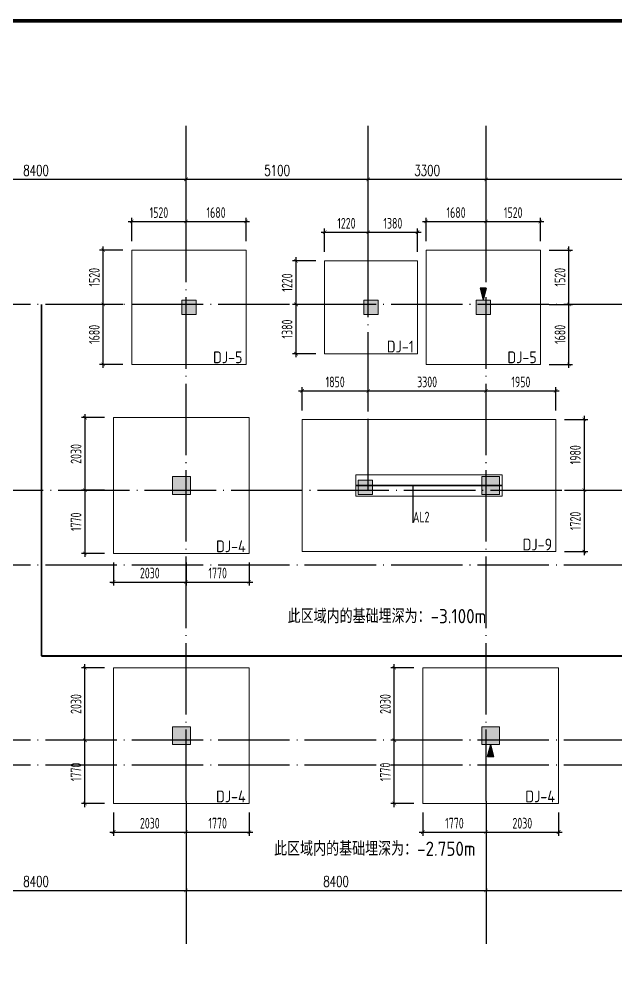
# Model space of a CAD drawing. Extents: x -638872 to -278819, y -139534 to 213996.
# Drawn here: x -599562 to -582850, y 75034 to 101702 of the extents above; entities that cross this region are included whole.
import ezdxf
from ezdxf.enums import TextEntityAlignment as Align

# ---------------------------------------------------------------- set-up
doc = ezdxf.new("R2010")
doc.units = 0
doc.header["$LTSCALE"] = 1000
doc.header["$MEASUREMENT"] = 0
for name, pattern in [('94', [0]), ('DASH', [0.35, 0.25, -0.1]), ('DOTE', [2.42, 2, -0.2, 0.02, -0.2])]:
    doc.linetypes.add(name, pattern=pattern)
doc.layers.get('0').update_dxf_attribs({"linetype": 'CONTINUOUS'})
doc.layers.get('Defpoints').update_dxf_attribs({"linetype": 'CONTINUOUS'})
for name, color, linetype in [('0 - 立面线', 7, 'CONTINUOUS'), ('1', 7, 'CONTINUOUS'), ('3', 3, 'CONTINUOUS'), ('AXIS', 171, 'CONTINUOUS'), ('DOTE', 14, 'DOTE'), ('S_WALL', 9, 'CONTINUOUS'), ('TK', 4, 'CONTINUOUS'), ('搅拌桩', 136, 'CONTINUOUS')]:
    doc.layers.add(name, color=color, linetype=linetype)
for name, color, linetype, lineweight in [('1530', 3, 'CONTINUOUS', 18), ('709', 254, 'CONTINUOUS', 18), ('COLU', 7, 'CONTINUOUS', 0), ('COLU_DIM', 3, 'CONTINUOUS', 0), ('COLU_HATCH', 251, 'CONTINUOUS', 0), ('DIM', 3, 'CONTINUOUS', 0), ('悬挑板', 7, 'CONTINUOUS', 18)]:
    doc.layers.add(name, color=color, linetype=linetype, lineweight=lineweight)
doc.styles.add('_TCH_DIM_T3', font='SIMPLEX', dxfattribs={"width": 0.705882, "bigfont": 'GBCBIG'})
doc.styles.add('PkpmHz', font='Pkpmeng', dxfattribs={"width": 0.7, "bigfont": 'hztxt'})
doc.styles.add('TSSD_Dimension', font='tssdeng.shx', dxfattribs={"width": 0.7, "bigfont": 'hztxt.shx'})
doc.dimstyles.new('_TCH_ARCH&&100', dxfattribs={"dimtxt": 297.5, "dimasz": 100, "dimexe": 250, "dimexo": 300, "dimgap": 100, "dimtad": 1, "dimdec": 0, "dimzin": 0, "dimdsep": 46, "dimtxsty": '_TCH_DIM_T3', "dimblk": 'ARCHTICK', "dimcen": 0.09, "dimclrt": 7, "dimazin": 2, "dimtfac": 1, "dimtdec": 0, "dimtix": 1, "dimtmove": 2, "dimatfit": 3, "dimfxl": 0, "dimtolj": 1, "dimtzin": 0, "dimarcsym": 0})
doc.dimstyles.new('TSSD_100_100', dxfattribs={"dimtxt": 300, "dimasz": 100, "dimexe": 100, "dimexo": 250, "dimgap": 100, "dimtad": 1, "dimdec": 0, "dimzin": 0, "dimdsep": 46, "dimtxsty": 'TSSD_Dimension', "dimblk": 'ARCHTICK', "dimblk1": 'ARCHTICK', "dimblk2": 'ARCHTICK', "dimcen": 0, "dimdle": 100, "dimclrt": 7, "dimadec": 0, "dimazin": 0, "dimtfac": 1, "dimtdec": 0, "dimtix": 1, "dimtmove": 2, "dimatfit": 3, "dimfxl": 0, "dimtolj": 1, "dimtzin": 0, "dimarcsym": 0})

# ---------------------------------------------------------------- blocks, each defined once
blk = doc.blocks.new('GeYuanFrame_57020136', base_point=(18.76, 4.34))
at = {"layer": 'TK'}
blk.add_line((43.76, 414.34), (751.76, 414.34), dxfattribs=at)
at = {"layer": 'TK', "const_width": 1}
blk.add_lwpolyline([(751.76, 414.34), (43.76, 414.34), (43.76, 14.34), (751.76, 14.34)], close=True, dxfattribs=at)
blk = doc.blocks.new('_ArchTick')
at = {"color": 0, "linetype": 'ByBlock', "const_width": 0.15}
blk.add_lwpolyline([(-0.5, -0.5), (0.5, 0.5)], dxfattribs=at)
blk = doc.blocks.new('*D625')
at = {"layer": 'AXIS', "color": 0, "lineweight": -2}
for p, q in [((-603286, 79517), (-603286, 77067)), ((-594886, 79517), (-594886, 77067)), ((-603286, 77317), (-594886, 77317))]:
    blk.add_line(p, q, dxfattribs=at)
at = {"layer": 'Defpoints', "color": 0}
for p in [(-603286, 79817), (-594886, 79817), (-594886, 77317)]:
    blk.add_point(p, dxfattribs=at)
at = {"layer": 'AXIS', "color": 0, "lineweight": -2, "xscale": 100, "yscale": 100, "zscale": 100, "rotation": 180}
blk.add_blockref('_ArchTick', (-603286, 77317), dxfattribs=at)
at = {"layer": 'AXIS', "color": 0, "lineweight": -2, "xscale": 100, "yscale": 100, "zscale": 100}
blk.add_blockref('_ArchTick', (-594886, 77317), dxfattribs=at)
at = {"layer": 'AXIS', "color": 7, "insert": (-599086, 77566), "char_height": 297.5, "attachment_point": 5, "style": '_TCH_DIM_T3'}
blk.add_mtext('\\A1;8400', dxfattribs=at)
blk = doc.blocks.new('*D626')
at = {"layer": 'AXIS', "color": 0, "lineweight": -2}
for p, q in [((-594886, 79517), (-594886, 77067)), ((-586486, 79517), (-586486, 77067)), ((-594886, 77317), (-586486, 77317))]:
    blk.add_line(p, q, dxfattribs=at)
at = {"layer": 'Defpoints', "color": 0}
for p in [(-594886, 79817), (-586486, 79817), (-586486, 77317)]:
    blk.add_point(p, dxfattribs=at)
at = {"layer": 'AXIS', "color": 0, "lineweight": -2, "xscale": 100, "yscale": 100, "zscale": 100, "rotation": 180}
blk.add_blockref('_ArchTick', (-594886, 77317), dxfattribs=at)
at = {"layer": 'AXIS', "color": 0, "lineweight": -2, "xscale": 100, "yscale": 100, "zscale": 100}
blk.add_blockref('_ArchTick', (-586486, 77317), dxfattribs=at)
at = {"layer": 'AXIS', "color": 7, "insert": (-590686, 77566), "char_height": 297.5, "attachment_point": 5, "style": '_TCH_DIM_T3'}
blk.add_mtext('\\A1;8400', dxfattribs=at)
blk = doc.blocks.new('*D627')
at = {"layer": 'AXIS', "color": 0, "lineweight": -2}
for p, q in [((-586486, 79517), (-586486, 77067)), ((-578086, 79517), (-578086, 77067)), ((-586486, 77317), (-578086, 77317))]:
    blk.add_line(p, q, dxfattribs=at)
at = {"layer": 'Defpoints', "color": 0}
for p in [(-586486, 79817), (-578086, 79817), (-578086, 77317)]:
    blk.add_point(p, dxfattribs=at)
at = {"layer": 'AXIS', "color": 0, "lineweight": -2, "xscale": 100, "yscale": 100, "zscale": 100, "rotation": 180}
blk.add_blockref('_ArchTick', (-586486, 77317), dxfattribs=at)
at = {"layer": 'AXIS', "color": 0, "lineweight": -2, "xscale": 100, "yscale": 100, "zscale": 100}
blk.add_blockref('_ArchTick', (-578086, 77317), dxfattribs=at)
at = {"layer": 'AXIS', "color": 7, "insert": (-582286, 77566), "char_height": 297.5, "attachment_point": 5, "style": '_TCH_DIM_T3'}
blk.add_mtext('\\A1;8400', dxfattribs=at)
blk = doc.blocks.new('*D633')
at = {"layer": 'AXIS', "color": 0, "lineweight": -2}
for p, q in [((-603286, 95017), (-603286, 97467)), ((-594886, 95017), (-594886, 97467)), ((-603286, 97217), (-594886, 97217))]:
    blk.add_line(p, q, dxfattribs=at)
at = {"layer": 'Defpoints', "color": 0}
for p in [(-594886, 97217), (-603286, 94717), (-594886, 94717)]:
    blk.add_point(p, dxfattribs=at)
at = {"layer": 'AXIS', "color": 0, "lineweight": -2, "xscale": 100, "yscale": 100, "zscale": 100, "rotation": 180}
blk.add_blockref('_ArchTick', (-603286, 97217), dxfattribs=at)
at = {"layer": 'AXIS', "color": 0, "lineweight": -2, "xscale": 100, "yscale": 100, "zscale": 100}
blk.add_blockref('_ArchTick', (-594886, 97217), dxfattribs=at)
at = {"layer": 'AXIS', "color": 7, "insert": (-599086, 97466), "char_height": 297.5, "attachment_point": 5, "style": '_TCH_DIM_T3'}
blk.add_mtext('\\A1;8400', dxfattribs=at)
blk = doc.blocks.new('*D634')
at = {"layer": 'AXIS', "color": 0, "lineweight": -2}
for p, q in [((-594886, 95017), (-594886, 97467)), ((-589786, 95017), (-589786, 97467)), ((-594886, 97217), (-589786, 97217))]:
    blk.add_line(p, q, dxfattribs=at)
at = {"layer": 'Defpoints', "color": 0}
for p in [(-589786, 97217), (-594886, 94717), (-589786, 94717)]:
    blk.add_point(p, dxfattribs=at)
at = {"layer": 'AXIS', "color": 0, "lineweight": -2, "xscale": 100, "yscale": 100, "zscale": 100, "rotation": 180}
blk.add_blockref('_ArchTick', (-594886, 97217), dxfattribs=at)
at = {"layer": 'AXIS', "color": 0, "lineweight": -2, "xscale": 100, "yscale": 100, "zscale": 100}
blk.add_blockref('_ArchTick', (-589786, 97217), dxfattribs=at)
at = {"layer": 'AXIS', "color": 7, "insert": (-592336, 97466), "char_height": 297.5, "attachment_point": 5, "style": '_TCH_DIM_T3'}
blk.add_mtext('\\A1;5100', dxfattribs=at)
blk = doc.blocks.new('*D635')
at = {"layer": 'AXIS', "color": 0, "lineweight": -2}
for p, q in [((-589786, 95017), (-589786, 97467)), ((-586486, 95017), (-586486, 97467)), ((-589786, 97217), (-586486, 97217))]:
    blk.add_line(p, q, dxfattribs=at)
at = {"layer": 'Defpoints', "color": 0}
for p in [(-586486, 97217), (-589786, 94717), (-586486, 94717)]:
    blk.add_point(p, dxfattribs=at)
at = {"layer": 'AXIS', "color": 0, "lineweight": -2, "xscale": 100, "yscale": 100, "zscale": 100, "rotation": 180}
blk.add_blockref('_ArchTick', (-589786, 97217), dxfattribs=at)
at = {"layer": 'AXIS', "color": 0, "lineweight": -2, "xscale": 100, "yscale": 100, "zscale": 100}
blk.add_blockref('_ArchTick', (-586486, 97217), dxfattribs=at)
at = {"layer": 'AXIS', "color": 7, "insert": (-588136, 97466), "char_height": 297.5, "attachment_point": 5, "style": '_TCH_DIM_T3'}
blk.add_mtext('\\A1;3300', dxfattribs=at)
blk = doc.blocks.new('*D636')
at = {"layer": 'AXIS', "color": 0, "lineweight": -2}
for p, q in [((-586486, 95017), (-586486, 97467)), ((-578086, 95017), (-578086, 97467)), ((-586486, 97217), (-578086, 97217))]:
    blk.add_line(p, q, dxfattribs=at)
at = {"layer": 'Defpoints', "color": 0}
for p in [(-578086, 97217), (-586486, 94717), (-578086, 94717)]:
    blk.add_point(p, dxfattribs=at)
at = {"layer": 'AXIS', "color": 0, "lineweight": -2, "xscale": 100, "yscale": 100, "zscale": 100, "rotation": 180}
blk.add_blockref('_ArchTick', (-586486, 97217), dxfattribs=at)
at = {"layer": 'AXIS', "color": 0, "lineweight": -2, "xscale": 100, "yscale": 100, "zscale": 100}
blk.add_blockref('_ArchTick', (-578086, 97217), dxfattribs=at)
at = {"layer": 'AXIS', "color": 7, "insert": (-582286, 97466), "char_height": 297.5, "attachment_point": 5, "style": '_TCH_DIM_T3'}
blk.add_mtext('\\A1;8400', dxfattribs=at)
blk = doc.blocks.new('A$C177878A3')
at = {"layer": '1', "linetype": '94'}
blk.add_hatch(color=6, dxfattribs=at).paths.add_polyline_path([(112, 433), (0, 0), (224, 0)])
at = {"layer": '1', "color": 6, "linetype": '94'}
for p, q in [((0, 0), (112, 433)), ((224, 0), (112, 433)), ((0, 0), (224, 0))]:
    blk.add_line(p, q, dxfattribs=at)
blk = doc.blocks.new('A$C32175502')
at = {"layer": '1', "linetype": '94'}
blk.add_blockref('A$C177878A3', (0, 0), dxfattribs=at)
blk = doc.blocks.new('A$C3C5B3CE3')
at = {"layer": '1', "linetype": '94', "rotation": 180}
blk.add_blockref('A$C32175502', (224, 433), dxfattribs=at)
blk = doc.blocks.new('A$C43EB326B')
at = {"layer": '搅拌桩'}
blk.add_blockref('A$C3C5B3CE3', (0, 0), dxfattribs=at)
blk = doc.blocks.new('A$C2BB7790D')
at = {"layer": 'DIM'}
blk.add_blockref('A$C43EB326B', (0, 0), dxfattribs=at)
blk = doc.blocks.new('*D874')
at = {"layer": 'COLU_DIM', "color": 0, "lineweight": -2}
for p, q in [((-596506, 96037), (-594786, 96037)), ((-596406, 95487), (-596406, 96137)), ((-594886, 95487), (-594886, 96137))]:
    blk.add_line(p, q, dxfattribs=at)
at = {"layer": 'Defpoints', "color": 0}
for p in [(-594886, 96037), (-596406, 95237), (-594886, 95237)]:
    blk.add_point(p, dxfattribs=at)
at = {"layer": 'COLU_DIM', "color": 0, "lineweight": -2, "xscale": 100, "yscale": 100, "zscale": 100, "rotation": 180}
blk.add_blockref('_ArchTick', (-596406, 96037), dxfattribs=at)
at = {"layer": 'COLU_DIM', "color": 0, "lineweight": -2, "xscale": 100, "yscale": 100, "zscale": 100}
blk.add_blockref('_ArchTick', (-594886, 96037), dxfattribs=at)
at = {"layer": 'COLU_DIM', "color": 7, "insert": (-595646, 96287), "char_height": 300, "attachment_point": 5, "style": 'TSSD_Dimension'}
blk.add_mtext('\\A1;1520', dxfattribs=at)
blk = doc.blocks.new('*D875')
at = {"layer": 'COLU_DIM', "color": 0, "lineweight": -2}
for p, q in [((-594986, 96037), (-593106, 96037)), ((-594886, 95487), (-594886, 96137)), ((-593206, 95487), (-593206, 96137))]:
    blk.add_line(p, q, dxfattribs=at)
at = {"layer": 'Defpoints', "color": 0}
for p in [(-593206, 96037), (-594886, 95237), (-593206, 95237)]:
    blk.add_point(p, dxfattribs=at)
at = {"layer": 'COLU_DIM', "color": 0, "lineweight": -2, "xscale": 100, "yscale": 100, "zscale": 100, "rotation": 180}
blk.add_blockref('_ArchTick', (-594886, 96037), dxfattribs=at)
at = {"layer": 'COLU_DIM', "color": 0, "lineweight": -2, "xscale": 100, "yscale": 100, "zscale": 100}
blk.add_blockref('_ArchTick', (-593206, 96037), dxfattribs=at)
at = {"layer": 'COLU_DIM', "color": 7, "insert": (-594046, 96287), "char_height": 300, "attachment_point": 5, "style": 'TSSD_Dimension'}
blk.add_mtext('\\A1;1680', dxfattribs=at)
blk = doc.blocks.new('*D876')
at = {"layer": 'COLU_DIM', "color": 0, "lineweight": -2}
for p, q in [((-596656, 93717), (-597306, 93717)), ((-597206, 91937), (-597206, 93817)), ((-596656, 92037), (-597306, 92037))]:
    blk.add_line(p, q, dxfattribs=at)
at = {"layer": 'Defpoints', "color": 0}
for p in [(-597206, 93717), (-596406, 93717), (-596406, 92037)]:
    blk.add_point(p, dxfattribs=at)
at = {"layer": 'COLU_DIM', "color": 0, "lineweight": -2, "xscale": 100, "yscale": 100, "zscale": 100}
for p, rotation in [((-597206, 93717), 90), ((-597206, 92037), 270)]:
    blk.add_blockref('_ArchTick', p, dxfattribs=dict(at, rotation=rotation))
at = {"layer": 'COLU_DIM', "color": 7, "insert": (-597456, 92877), "char_height": 300, "attachment_point": 5, "rotation": 90, "style": 'TSSD_Dimension'}
blk.add_mtext('\\A1;1680', dxfattribs=at)
blk = doc.blocks.new('*D877')
at = {"layer": 'COLU_DIM', "color": 0, "lineweight": -2}
for p, q in [((-596656, 95237), (-597306, 95237)), ((-597206, 93617), (-597206, 95337)), ((-596656, 93717), (-597306, 93717))]:
    blk.add_line(p, q, dxfattribs=at)
at = {"layer": 'Defpoints', "color": 0}
for p in [(-597206, 95237), (-596406, 95237), (-596406, 93717)]:
    blk.add_point(p, dxfattribs=at)
at = {"layer": 'COLU_DIM', "color": 0, "lineweight": -2, "xscale": 100, "yscale": 100, "zscale": 100}
for p, rotation in [((-597206, 95237), 90), ((-597206, 93717), 270)]:
    blk.add_blockref('_ArchTick', p, dxfattribs=dict(at, rotation=rotation))
at = {"layer": 'COLU_DIM', "color": 7, "insert": (-597456, 94477), "char_height": 300, "attachment_point": 5, "rotation": 90, "style": 'TSSD_Dimension'}
blk.add_mtext('\\A1;1520', dxfattribs=at)
blk = doc.blocks.new('*D878')
at = {"layer": 'COLU_DIM', "color": 0, "lineweight": -2}
for p, q in [((-591006, 95187), (-591006, 95837)), ((-589786, 95187), (-589786, 95837)), ((-591106, 95737), (-589686, 95737))]:
    blk.add_line(p, q, dxfattribs=at)
at = {"layer": 'Defpoints', "color": 0}
for p in [(-589786, 95737), (-591006, 94937), (-589786, 94937)]:
    blk.add_point(p, dxfattribs=at)
at = {"layer": 'COLU_DIM', "color": 0, "lineweight": -2, "xscale": 100, "yscale": 100, "zscale": 100, "rotation": 180}
blk.add_blockref('_ArchTick', (-591006, 95737), dxfattribs=at)
at = {"layer": 'COLU_DIM', "color": 0, "lineweight": -2, "xscale": 100, "yscale": 100, "zscale": 100}
blk.add_blockref('_ArchTick', (-589786, 95737), dxfattribs=at)
at = {"layer": 'COLU_DIM', "color": 7, "insert": (-590396, 95987), "char_height": 300, "attachment_point": 5, "style": 'TSSD_Dimension'}
blk.add_mtext('\\A1;1220', dxfattribs=at)
blk = doc.blocks.new('*D879')
at = {"layer": 'COLU_DIM', "color": 0, "lineweight": -2}
for p, q in [((-589786, 95187), (-589786, 95837)), ((-588406, 95187), (-588406, 95837)), ((-589886, 95737), (-588306, 95737))]:
    blk.add_line(p, q, dxfattribs=at)
at = {"layer": 'Defpoints', "color": 0}
for p in [(-588406, 95737), (-589786, 94937), (-588406, 94937)]:
    blk.add_point(p, dxfattribs=at)
at = {"layer": 'COLU_DIM', "color": 0, "lineweight": -2, "xscale": 100, "yscale": 100, "zscale": 100, "rotation": 180}
blk.add_blockref('_ArchTick', (-589786, 95737), dxfattribs=at)
at = {"layer": 'COLU_DIM', "color": 0, "lineweight": -2, "xscale": 100, "yscale": 100, "zscale": 100}
blk.add_blockref('_ArchTick', (-588406, 95737), dxfattribs=at)
at = {"layer": 'COLU_DIM', "color": 7, "insert": (-589096, 95987), "char_height": 300, "attachment_point": 5, "style": 'TSSD_Dimension'}
blk.add_mtext('\\A1;1380', dxfattribs=at)
blk = doc.blocks.new('*D880')
at = {"layer": 'COLU_DIM', "color": 0, "lineweight": -2}
for p, q in [((-591256, 93717), (-591906, 93717)), ((-591806, 92237), (-591806, 93817)), ((-591256, 92337), (-591906, 92337))]:
    blk.add_line(p, q, dxfattribs=at)
at = {"layer": 'Defpoints', "color": 0}
for p in [(-591806, 93717), (-591006, 93717), (-591006, 92337)]:
    blk.add_point(p, dxfattribs=at)
at = {"layer": 'COLU_DIM', "color": 0, "lineweight": -2, "xscale": 100, "yscale": 100, "zscale": 100}
for p, rotation in [((-591806, 93717), 90), ((-591806, 92337), 270)]:
    blk.add_blockref('_ArchTick', p, dxfattribs=dict(at, rotation=rotation))
at = {"layer": 'COLU_DIM', "color": 7, "insert": (-592056, 93027), "char_height": 300, "attachment_point": 5, "rotation": 90, "style": 'TSSD_Dimension'}
blk.add_mtext('\\A1;1380', dxfattribs=at)
blk = doc.blocks.new('*D881')
at = {"layer": 'COLU_DIM', "color": 0, "lineweight": -2}
for p, q in [((-591806, 93617), (-591806, 95037)), ((-591256, 94937), (-591906, 94937)), ((-591256, 93717), (-591906, 93717))]:
    blk.add_line(p, q, dxfattribs=at)
at = {"layer": 'Defpoints', "color": 0}
for p in [(-591806, 94937), (-591006, 94937), (-591006, 93717)]:
    blk.add_point(p, dxfattribs=at)
at = {"layer": 'COLU_DIM', "color": 0, "lineweight": -2, "xscale": 100, "yscale": 100, "zscale": 100}
for p, rotation in [((-591806, 94937), 90), ((-591806, 93717), 270)]:
    blk.add_blockref('_ArchTick', p, dxfattribs=dict(at, rotation=rotation))
at = {"layer": 'COLU_DIM', "color": 7, "insert": (-592056, 94327), "char_height": 300, "attachment_point": 5, "rotation": 90, "style": 'TSSD_Dimension'}
blk.add_mtext('\\A1;1220', dxfattribs=at)
blk = doc.blocks.new('*D882')
at = {"layer": 'COLU_DIM', "color": 0, "lineweight": -2}
for p, q in [((-588266, 96037), (-586386, 96037)), ((-588166, 95487), (-588166, 96137)), ((-586486, 95487), (-586486, 96137))]:
    blk.add_line(p, q, dxfattribs=at)
at = {"layer": 'Defpoints', "color": 0}
for p in [(-586486, 96037), (-588166, 95237), (-586486, 95237)]:
    blk.add_point(p, dxfattribs=at)
at = {"layer": 'COLU_DIM', "color": 0, "lineweight": -2, "xscale": 100, "yscale": 100, "zscale": 100, "rotation": 180}
blk.add_blockref('_ArchTick', (-588166, 96037), dxfattribs=at)
at = {"layer": 'COLU_DIM', "color": 0, "lineweight": -2, "xscale": 100, "yscale": 100, "zscale": 100}
blk.add_blockref('_ArchTick', (-586486, 96037), dxfattribs=at)
at = {"layer": 'COLU_DIM', "color": 7, "insert": (-587326, 96287), "char_height": 300, "attachment_point": 5, "style": 'TSSD_Dimension'}
blk.add_mtext('\\A1;1680', dxfattribs=at)
blk = doc.blocks.new('*D883')
at = {"layer": 'COLU_DIM', "color": 0, "lineweight": -2}
for p, q in [((-586586, 96037), (-584866, 96037)), ((-586486, 95487), (-586486, 96137)), ((-584966, 95487), (-584966, 96137))]:
    blk.add_line(p, q, dxfattribs=at)
at = {"layer": 'Defpoints', "color": 0}
for p in [(-584966, 96037), (-586486, 95237), (-584966, 95237)]:
    blk.add_point(p, dxfattribs=at)
at = {"layer": 'COLU_DIM', "color": 0, "lineweight": -2, "xscale": 100, "yscale": 100, "zscale": 100, "rotation": 180}
blk.add_blockref('_ArchTick', (-586486, 96037), dxfattribs=at)
at = {"layer": 'COLU_DIM', "color": 0, "lineweight": -2, "xscale": 100, "yscale": 100, "zscale": 100}
blk.add_blockref('_ArchTick', (-584966, 96037), dxfattribs=at)
at = {"layer": 'COLU_DIM', "color": 7, "insert": (-585726, 96287), "char_height": 300, "attachment_point": 5, "style": 'TSSD_Dimension'}
blk.add_mtext('\\A1;1520', dxfattribs=at)
blk = doc.blocks.new('*D884')
at = {"layer": 'COLU_DIM', "color": 0, "lineweight": -2}
for p, q in [((-584716, 93717), (-584066, 93717)), ((-584166, 91937), (-584166, 93817)), ((-584716, 92037), (-584066, 92037))]:
    blk.add_line(p, q, dxfattribs=at)
at = {"layer": 'Defpoints', "color": 0}
for p in [(-584966, 93717), (-584166, 93717), (-584966, 92037)]:
    blk.add_point(p, dxfattribs=at)
at = {"layer": 'COLU_DIM', "color": 0, "lineweight": -2, "xscale": 100, "yscale": 100, "zscale": 100}
for p, rotation in [((-584166, 93717), 90), ((-584166, 92037), 270)]:
    blk.add_blockref('_ArchTick', p, dxfattribs=dict(at, rotation=rotation))
at = {"layer": 'COLU_DIM', "color": 7, "insert": (-584416, 92877), "char_height": 300, "attachment_point": 5, "rotation": 90, "style": 'TSSD_Dimension'}
blk.add_mtext('\\A1;1680', dxfattribs=at)
blk = doc.blocks.new('*D885')
at = {"layer": 'COLU_DIM', "color": 0, "lineweight": -2}
for p, q in [((-584716, 95237), (-584066, 95237)), ((-584166, 93617), (-584166, 95337)), ((-584716, 93717), (-584066, 93717))]:
    blk.add_line(p, q, dxfattribs=at)
at = {"layer": 'Defpoints', "color": 0}
for p in [(-584966, 95237), (-584166, 95237), (-584966, 93717)]:
    blk.add_point(p, dxfattribs=at)
at = {"layer": 'COLU_DIM', "color": 0, "lineweight": -2, "xscale": 100, "yscale": 100, "zscale": 100}
for p, rotation in [((-584166, 95237), 90), ((-584166, 93717), 270)]:
    blk.add_blockref('_ArchTick', p, dxfattribs=dict(at, rotation=rotation))
at = {"layer": 'COLU_DIM', "color": 7, "insert": (-584416, 94477), "char_height": 300, "attachment_point": 5, "rotation": 90, "style": 'TSSD_Dimension'}
blk.add_mtext('\\A1;1520', dxfattribs=at)
blk = doc.blocks.new('*D904')
at = {"layer": 'COLU_DIM', "color": 0, "lineweight": -2}
for p, q in [((-596916, 79497), (-596916, 78847)), ((-594886, 79497), (-594886, 78847)), ((-597016, 78947), (-594786, 78947))]:
    blk.add_line(p, q, dxfattribs=at)
at = {"layer": 'Defpoints', "color": 0}
for p in [(-596916, 79747), (-594886, 79747), (-594886, 78947)]:
    blk.add_point(p, dxfattribs=at)
at = {"layer": 'COLU_DIM', "color": 0, "lineweight": -2, "xscale": 100, "yscale": 100, "zscale": 100, "rotation": 180}
blk.add_blockref('_ArchTick', (-596916, 78947), dxfattribs=at)
at = {"layer": 'COLU_DIM', "color": 0, "lineweight": -2, "xscale": 100, "yscale": 100, "zscale": 100}
blk.add_blockref('_ArchTick', (-594886, 78947), dxfattribs=at)
at = {"layer": 'COLU_DIM', "color": 7, "insert": (-595901, 79197), "char_height": 300, "attachment_point": 5, "style": 'TSSD_Dimension'}
blk.add_mtext('\\A1;2030', dxfattribs=at)
blk = doc.blocks.new('*D905')
at = {"layer": 'COLU_DIM', "color": 0, "lineweight": -2}
for p, q in [((-594886, 79497), (-594886, 78847)), ((-593116, 79497), (-593116, 78847)), ((-594986, 78947), (-593016, 78947))]:
    blk.add_line(p, q, dxfattribs=at)
at = {"layer": 'Defpoints', "color": 0}
for p in [(-594886, 79747), (-593116, 79747), (-593116, 78947)]:
    blk.add_point(p, dxfattribs=at)
at = {"layer": 'COLU_DIM', "color": 0, "lineweight": -2, "xscale": 100, "yscale": 100, "zscale": 100, "rotation": 180}
blk.add_blockref('_ArchTick', (-594886, 78947), dxfattribs=at)
at = {"layer": 'COLU_DIM', "color": 0, "lineweight": -2, "xscale": 100, "yscale": 100, "zscale": 100}
blk.add_blockref('_ArchTick', (-593116, 78947), dxfattribs=at)
at = {"layer": 'COLU_DIM', "color": 7, "insert": (-594001, 79197), "char_height": 300, "attachment_point": 5, "style": 'TSSD_Dimension'}
blk.add_mtext('\\A1;1770', dxfattribs=at)
blk = doc.blocks.new('*D906')
at = {"layer": 'COLU_DIM', "color": 0, "lineweight": -2}
for p, q in [((-597716, 79647), (-597716, 81617)), ((-597166, 81517), (-597816, 81517)), ((-597166, 79747), (-597816, 79747))]:
    blk.add_line(p, q, dxfattribs=at)
at = {"layer": 'Defpoints', "color": 0}
for p in [(-597716, 81517), (-596916, 81517), (-596916, 79747)]:
    blk.add_point(p, dxfattribs=at)
at = {"layer": 'COLU_DIM', "color": 0, "lineweight": -2, "xscale": 100, "yscale": 100, "zscale": 100}
for p, rotation in [((-597716, 81517), 90), ((-597716, 79747), 270)]:
    blk.add_blockref('_ArchTick', p, dxfattribs=dict(at, rotation=rotation))
at = {"layer": 'COLU_DIM', "color": 7, "insert": (-597966, 80632), "char_height": 300, "attachment_point": 5, "rotation": 90, "style": 'TSSD_Dimension'}
blk.add_mtext('\\A1;1770', dxfattribs=at)
blk = doc.blocks.new('*D907')
at = {"layer": 'COLU_DIM', "color": 0, "lineweight": -2}
for p, q in [((-597166, 83547), (-597816, 83547)), ((-597716, 81417), (-597716, 83647)), ((-597166, 81517), (-597816, 81517))]:
    blk.add_line(p, q, dxfattribs=at)
at = {"layer": 'Defpoints', "color": 0}
for p in [(-597716, 83547), (-596916, 83547), (-596916, 81517)]:
    blk.add_point(p, dxfattribs=at)
at = {"layer": 'COLU_DIM', "color": 0, "lineweight": -2, "xscale": 100, "yscale": 100, "zscale": 100}
for p, rotation in [((-597716, 83547), 90), ((-597716, 81517), 270)]:
    blk.add_blockref('_ArchTick', p, dxfattribs=dict(at, rotation=rotation))
at = {"layer": 'COLU_DIM', "color": 7, "insert": (-597966, 82532), "char_height": 300, "attachment_point": 5, "rotation": 90, "style": 'TSSD_Dimension'}
blk.add_mtext('\\A1;2030', dxfattribs=at)
blk = doc.blocks.new('*D908')
at = {"layer": 'COLU_DIM', "color": 0, "lineweight": -2}
for p, q in [((-588256, 79497), (-588256, 78847)), ((-586486, 79497), (-586486, 78847)), ((-588356, 78947), (-586386, 78947))]:
    blk.add_line(p, q, dxfattribs=at)
at = {"layer": 'Defpoints', "color": 0}
for p in [(-588256, 79747), (-586486, 79747), (-586486, 78947)]:
    blk.add_point(p, dxfattribs=at)
at = {"layer": 'COLU_DIM', "color": 0, "lineweight": -2, "xscale": 100, "yscale": 100, "zscale": 100, "rotation": 180}
blk.add_blockref('_ArchTick', (-588256, 78947), dxfattribs=at)
at = {"layer": 'COLU_DIM', "color": 0, "lineweight": -2, "xscale": 100, "yscale": 100, "zscale": 100}
blk.add_blockref('_ArchTick', (-586486, 78947), dxfattribs=at)
at = {"layer": 'COLU_DIM', "color": 7, "insert": (-587371, 79197), "char_height": 300, "attachment_point": 5, "style": 'TSSD_Dimension'}
blk.add_mtext('\\A1;1770', dxfattribs=at)
blk = doc.blocks.new('*D909')
at = {"layer": 'COLU_DIM', "color": 0, "lineweight": -2}
for p, q in [((-586486, 79497), (-586486, 78847)), ((-584456, 79497), (-584456, 78847)), ((-586586, 78947), (-584356, 78947))]:
    blk.add_line(p, q, dxfattribs=at)
at = {"layer": 'Defpoints', "color": 0}
for p in [(-586486, 79747), (-584456, 79747), (-584456, 78947)]:
    blk.add_point(p, dxfattribs=at)
at = {"layer": 'COLU_DIM', "color": 0, "lineweight": -2, "xscale": 100, "yscale": 100, "zscale": 100, "rotation": 180}
blk.add_blockref('_ArchTick', (-586486, 78947), dxfattribs=at)
at = {"layer": 'COLU_DIM', "color": 0, "lineweight": -2, "xscale": 100, "yscale": 100, "zscale": 100}
blk.add_blockref('_ArchTick', (-584456, 78947), dxfattribs=at)
at = {"layer": 'COLU_DIM', "color": 7, "insert": (-585471, 79197), "char_height": 300, "attachment_point": 5, "style": 'TSSD_Dimension'}
blk.add_mtext('\\A1;2030', dxfattribs=at)
blk = doc.blocks.new('*D910')
at = {"layer": 'COLU_DIM', "color": 0, "lineweight": -2}
for p, q in [((-589056, 79647), (-589056, 81617)), ((-588506, 81517), (-589156, 81517)), ((-588506, 79747), (-589156, 79747))]:
    blk.add_line(p, q, dxfattribs=at)
at = {"layer": 'Defpoints', "color": 0}
for p in [(-589056, 81517), (-588256, 81517), (-588256, 79747)]:
    blk.add_point(p, dxfattribs=at)
at = {"layer": 'COLU_DIM', "color": 0, "lineweight": -2, "xscale": 100, "yscale": 100, "zscale": 100}
for p, rotation in [((-589056, 81517), 90), ((-589056, 79747), 270)]:
    blk.add_blockref('_ArchTick', p, dxfattribs=dict(at, rotation=rotation))
at = {"layer": 'COLU_DIM', "color": 7, "insert": (-589306, 80632), "char_height": 300, "attachment_point": 5, "rotation": 90, "style": 'TSSD_Dimension'}
blk.add_mtext('\\A1;1770', dxfattribs=at)
blk = doc.blocks.new('*D911')
at = {"layer": 'COLU_DIM', "color": 0, "lineweight": -2}
for p, q in [((-588506, 83547), (-589156, 83547)), ((-589056, 81417), (-589056, 83647)), ((-588506, 81517), (-589156, 81517))]:
    blk.add_line(p, q, dxfattribs=at)
at = {"layer": 'Defpoints', "color": 0}
for p in [(-589056, 83547), (-588256, 83547), (-588256, 81517)]:
    blk.add_point(p, dxfattribs=at)
at = {"layer": 'COLU_DIM', "color": 0, "lineweight": -2, "xscale": 100, "yscale": 100, "zscale": 100}
for p, rotation in [((-589056, 83547), 90), ((-589056, 81517), 270)]:
    blk.add_blockref('_ArchTick', p, dxfattribs=dict(at, rotation=rotation))
at = {"layer": 'COLU_DIM', "color": 7, "insert": (-589306, 82532), "char_height": 300, "attachment_point": 5, "rotation": 90, "style": 'TSSD_Dimension'}
blk.add_mtext('\\A1;2030', dxfattribs=at)
blk = doc.blocks.new('*D930')
at = {"layer": 'COLU_DIM', "color": 0, "lineweight": -2}
for p, q in [((-596916, 86497), (-596916, 85847)), ((-594886, 86497), (-594886, 85847)), ((-597016, 85947), (-594786, 85947))]:
    blk.add_line(p, q, dxfattribs=at)
at = {"layer": 'Defpoints', "color": 0}
for p in [(-596916, 86747), (-594886, 86747), (-594886, 85947)]:
    blk.add_point(p, dxfattribs=at)
at = {"layer": 'COLU_DIM', "color": 0, "lineweight": -2, "xscale": 100, "yscale": 100, "zscale": 100, "rotation": 180}
blk.add_blockref('_ArchTick', (-596916, 85947), dxfattribs=at)
at = {"layer": 'COLU_DIM', "color": 0, "lineweight": -2, "xscale": 100, "yscale": 100, "zscale": 100}
blk.add_blockref('_ArchTick', (-594886, 85947), dxfattribs=at)
at = {"layer": 'COLU_DIM', "color": 7, "insert": (-595901, 86197), "char_height": 300, "attachment_point": 5, "style": 'TSSD_Dimension'}
blk.add_mtext('\\A1;2030', dxfattribs=at)
blk = doc.blocks.new('*D931')
at = {"layer": 'COLU_DIM', "color": 0, "lineweight": -2}
for p, q in [((-594886, 86497), (-594886, 85847)), ((-593116, 86497), (-593116, 85847)), ((-594986, 85947), (-593016, 85947))]:
    blk.add_line(p, q, dxfattribs=at)
at = {"layer": 'Defpoints', "color": 0}
for p in [(-594886, 86747), (-593116, 86747), (-593116, 85947)]:
    blk.add_point(p, dxfattribs=at)
at = {"layer": 'COLU_DIM', "color": 0, "lineweight": -2, "xscale": 100, "yscale": 100, "zscale": 100, "rotation": 180}
blk.add_blockref('_ArchTick', (-594886, 85947), dxfattribs=at)
at = {"layer": 'COLU_DIM', "color": 0, "lineweight": -2, "xscale": 100, "yscale": 100, "zscale": 100}
blk.add_blockref('_ArchTick', (-593116, 85947), dxfattribs=at)
at = {"layer": 'COLU_DIM', "color": 7, "insert": (-594001, 86197), "char_height": 300, "attachment_point": 5, "style": 'TSSD_Dimension'}
blk.add_mtext('\\A1;1770', dxfattribs=at)
blk = doc.blocks.new('*D932')
at = {"layer": 'COLU_DIM', "color": 0, "lineweight": -2}
for p, q in [((-597166, 90547), (-597816, 90547)), ((-597716, 90647), (-597716, 88417)), ((-597166, 88517), (-597816, 88517))]:
    blk.add_line(p, q, dxfattribs=at)
at = {"layer": 'Defpoints', "color": 0}
for p in [(-596916, 90547), (-597716, 88517), (-596916, 88517)]:
    blk.add_point(p, dxfattribs=at)
at = {"layer": 'COLU_DIM', "color": 0, "lineweight": -2, "xscale": 100, "yscale": 100, "zscale": 100}
for p, rotation in [((-597716, 90547), 90), ((-597716, 88517), 270)]:
    blk.add_blockref('_ArchTick', p, dxfattribs=dict(at, rotation=rotation))
at = {"layer": 'COLU_DIM', "color": 7, "insert": (-597966, 89532), "char_height": 300, "attachment_point": 5, "rotation": 90, "style": 'TSSD_Dimension'}
blk.add_mtext('\\A1;2030', dxfattribs=at)
blk = doc.blocks.new('*D933')
at = {"layer": 'COLU_DIM', "color": 0, "lineweight": -2}
for p, q in [((-597716, 88617), (-597716, 86647)), ((-597166, 88517), (-597816, 88517)), ((-597166, 86747), (-597816, 86747))]:
    blk.add_line(p, q, dxfattribs=at)
at = {"layer": 'Defpoints', "color": 0}
for p in [(-596916, 88517), (-597716, 86747), (-596916, 86747)]:
    blk.add_point(p, dxfattribs=at)
at = {"layer": 'COLU_DIM', "color": 0, "lineweight": -2, "xscale": 100, "yscale": 100, "zscale": 100}
for p, rotation in [((-597716, 88517), 90), ((-597716, 86747), 270)]:
    blk.add_blockref('_ArchTick', p, dxfattribs=dict(at, rotation=rotation))
at = {"layer": 'COLU_DIM', "color": 7, "insert": (-597966, 87632), "char_height": 300, "attachment_point": 5, "rotation": 90, "style": 'TSSD_Dimension'}
blk.add_mtext('\\A1;1770', dxfattribs=at)
blk = doc.blocks.new('*D938')
at = {"layer": 'COLU_DIM', "color": 0, "lineweight": -2}
for p, q in [((-584286, 90497), (-583636, 90497)), ((-583736, 90597), (-583736, 88417)), ((-584286, 88517), (-583636, 88517))]:
    blk.add_line(p, q, dxfattribs=at)
at = {"layer": 'Defpoints', "color": 0}
for p in [(-584536, 90497), (-584536, 88517), (-583736, 88517)]:
    blk.add_point(p, dxfattribs=at)
at = {"layer": 'COLU_DIM', "color": 0, "lineweight": -2, "xscale": 100, "yscale": 100, "zscale": 100}
for p, rotation in [((-583736, 90497), 90), ((-583736, 88517), 270)]:
    blk.add_blockref('_ArchTick', p, dxfattribs=dict(at, rotation=rotation))
at = {"layer": 'COLU_DIM', "color": 7, "insert": (-583986, 89507), "char_height": 300, "attachment_point": 5, "rotation": 90, "style": 'TSSD_Dimension'}
blk.add_mtext('\\A1;1980', dxfattribs=at)
blk = doc.blocks.new('*D939')
at = {"layer": 'COLU_DIM', "color": 0, "lineweight": -2}
for p, q in [((-583736, 88617), (-583736, 86697)), ((-584286, 88517), (-583636, 88517)), ((-584286, 86797), (-583636, 86797))]:
    blk.add_line(p, q, dxfattribs=at)
at = {"layer": 'Defpoints', "color": 0}
for p in [(-584536, 88517), (-584536, 86797), (-583736, 86797)]:
    blk.add_point(p, dxfattribs=at)
at = {"layer": 'COLU_DIM', "color": 0, "lineweight": -2, "xscale": 100, "yscale": 100, "zscale": 100}
for p, rotation in [((-583736, 88517), 90), ((-583736, 86797), 270)]:
    blk.add_blockref('_ArchTick', p, dxfattribs=dict(at, rotation=rotation))
at = {"layer": 'COLU_DIM', "color": 7, "insert": (-583986, 87657), "char_height": 300, "attachment_point": 5, "rotation": 90, "style": 'TSSD_Dimension'}
blk.add_mtext('\\A1;1720', dxfattribs=at)
blk = doc.blocks.new('*D940')
at = {"layer": 'COLU_DIM', "color": 0, "lineweight": -2}
for p, q in [((-589886, 91297), (-586386, 91297)), ((-589786, 90747), (-589786, 91397)), ((-586486, 90747), (-586486, 91397))]:
    blk.add_line(p, q, dxfattribs=at)
at = {"layer": 'Defpoints', "color": 0}
for p in [(-586486, 91297), (-589786, 90497), (-586486, 90497)]:
    blk.add_point(p, dxfattribs=at)
at = {"layer": 'COLU_DIM', "color": 0, "lineweight": -2, "xscale": 100, "yscale": 100, "zscale": 100, "rotation": 180}
blk.add_blockref('_ArchTick', (-589786, 91297), dxfattribs=at)
at = {"layer": 'COLU_DIM', "color": 0, "lineweight": -2, "xscale": 100, "yscale": 100, "zscale": 100}
blk.add_blockref('_ArchTick', (-586486, 91297), dxfattribs=at)
at = {"layer": 'COLU_DIM', "color": 7, "insert": (-588136, 91547), "char_height": 300, "attachment_point": 5, "style": 'TSSD_Dimension'}
blk.add_mtext('\\A1;3300', dxfattribs=at)
blk = doc.blocks.new('*D941')
at = {"layer": 'COLU_DIM', "color": 0, "lineweight": -2}
for p, q in [((-586586, 91297), (-584436, 91297)), ((-586486, 90747), (-586486, 91397)), ((-584536, 90747), (-584536, 91397))]:
    blk.add_line(p, q, dxfattribs=at)
at = {"layer": 'Defpoints', "color": 0}
for p in [(-584536, 91297), (-586486, 90497), (-584536, 90497)]:
    blk.add_point(p, dxfattribs=at)
at = {"layer": 'COLU_DIM', "color": 0, "lineweight": -2, "xscale": 100, "yscale": 100, "zscale": 100, "rotation": 180}
blk.add_blockref('_ArchTick', (-586486, 91297), dxfattribs=at)
at = {"layer": 'COLU_DIM', "color": 0, "lineweight": -2, "xscale": 100, "yscale": 100, "zscale": 100}
blk.add_blockref('_ArchTick', (-584536, 91297), dxfattribs=at)
at = {"layer": 'COLU_DIM', "color": 7, "insert": (-585511, 91547), "char_height": 300, "attachment_point": 5, "style": 'TSSD_Dimension'}
blk.add_mtext('\\A1;1950', dxfattribs=at)
blk = doc.blocks.new('*D942')
at = {"layer": 'COLU_DIM', "color": 0, "lineweight": -2}
for p, q in [((-591736, 91297), (-589686, 91297)), ((-591636, 90747), (-591636, 91397)), ((-589786, 90747), (-589786, 91397))]:
    blk.add_line(p, q, dxfattribs=at)
at = {"layer": 'Defpoints', "color": 0}
for p in [(-589786, 91297), (-591636, 90497), (-589786, 90497)]:
    blk.add_point(p, dxfattribs=at)
at = {"layer": 'COLU_DIM', "color": 0, "lineweight": -2, "xscale": 100, "yscale": 100, "zscale": 100, "rotation": 180}
blk.add_blockref('_ArchTick', (-591636, 91297), dxfattribs=at)
at = {"layer": 'COLU_DIM', "color": 0, "lineweight": -2, "xscale": 100, "yscale": 100, "zscale": 100}
blk.add_blockref('_ArchTick', (-589786, 91297), dxfattribs=at)
at = {"layer": 'COLU_DIM', "color": 7, "insert": (-590711, 91547), "char_height": 300, "attachment_point": 5, "style": 'TSSD_Dimension'}
blk.add_mtext('\\A1;1850', dxfattribs=at)

msp = doc.modelspace()

# ---------------------------------------------------------------- hatches: boundary and pattern name
at = {"layer": 'COLU_HATCH'}
for points in [[(-594606, 93437.05), (-594606, 93837.05), (-595006, 93837.05), (-595006, 93437.05)], [(-589506, 93437.05), (-589506, 93837.05), (-589906, 93837.05), (-589906, 93437.05)], [(-586366, 93437.05), (-586366, 93837.05), (-586766, 93837.05), (-586766, 93437.05)], [(-594766, 88397.05), (-594766, 88897.05), (-595266, 88897.05), (-595266, 88397.05)], [(-586106, 88397.05), (-586106, 88897.05), (-586606, 88897.05), (-586606, 88397.05)], [(-589666, 88397.05), (-589666, 88797.05), (-590066, 88797.05), (-590066, 88397.05)], [(-594766, 81397.05), (-594766, 81897.05), (-595266, 81897.05), (-595266, 81397.05)], [(-586106, 81397.05), (-586106, 81897.05), (-586606, 81897.05), (-586606, 81397.05)]]:
    msp.add_hatch(color=256, dxfattribs=at).paths.add_polyline_path(points)

# ---------------------------------------------------------------- linework, layer by layer
at = {"layer": '0 - 立面线', "color": 6, "linetype": 'DASH', "const_width": 50}
for points in [[(-598936.23, 93717.05), (-598936.23, 83875.13)], [(-598936.23, 83875.13), (-568786, 83875.13)]]:
    msp.add_lwpolyline(points, dxfattribs=at)
at = {"layer": '709', "linetype": 'Continuous'}
for points in [[(-594606, 93437.05), (-594606, 93837.05), (-595006, 93837.05), (-595006, 93437.05)], [(-589506, 93437.05), (-589506, 93837.05), (-589906, 93837.05), (-589906, 93437.05)], [(-586366, 93437.05), (-586366, 93837.05), (-586766, 93837.05), (-586766, 93437.05)], [(-594766, 88397.05), (-594766, 88897.05), (-595266, 88897.05), (-595266, 88397.05)], [(-586106, 88397.05), (-586106, 88897.05), (-586606, 88897.05), (-586606, 88397.05)], [(-589666, 88397.05), (-589666, 88797.05), (-590066, 88797.05), (-590066, 88397.05)], [(-594766, 81397.05), (-594766, 81897.05), (-595266, 81897.05), (-595266, 81397.05)], [(-586106, 81397.05), (-586106, 81897.05), (-586606, 81897.05), (-586606, 81397.05)]]:
    msp.add_lwpolyline(points, close=True, dxfattribs=at)
at = {"layer": 'AXIS'}
for p, q in [((-594886, 94717.05), (-594886, 98717.05)), ((-589786, 94717.05), (-589786, 98717.05)), ((-586486, 94717.05), (-586486, 98717.05)), ((-594886, 79817.05), (-594886, 75817.05)), ((-586486, 79817.05), (-586486, 75817.05))]:
    msp.add_line(p, q, dxfattribs=at)
at = {"layer": 'COLU', "color": 2}
for points in [[(-596406, 92037.05), (-593206, 92037.05), (-593206, 95237.05), (-596406, 95237.05)], [(-588166, 92037.05), (-584966, 92037.05), (-584966, 95237.05), (-588166, 95237.05)], [(-591006, 92337.05), (-588406, 92337.05), (-588406, 94937.05), (-591006, 94937.05)], [(-594606, 93437.05), (-594606, 93837.05), (-595006, 93837.05), (-595006, 93437.05)], [(-589506, 93437.05), (-589506, 93837.05), (-589906, 93837.05), (-589906, 93437.05)], [(-586366, 93437.05), (-586366, 93837.05), (-586766, 93837.05), (-586766, 93437.05)], [(-596916, 86747.05), (-593116, 86747.05), (-593116, 90547.05), (-596916, 90547.05)], [(-591636, 86797.05), (-584536, 86797.05), (-584536, 90497.05), (-591636, 90497.05)], [(-594766, 88397.05), (-594766, 88897.05), (-595266, 88897.05), (-595266, 88397.05)], [(-586106, 88397.05), (-586106, 88897.05), (-586606, 88897.05), (-586606, 88397.05)], [(-589666, 88397.05), (-589666, 88797.05), (-590066, 88797.05), (-590066, 88397.05)], [(-596916, 79747.05), (-593116, 79747.05), (-593116, 83547.05), (-596916, 83547.05)], [(-588256, 79747.05), (-584456, 79747.05), (-584456, 83547.05), (-588256, 83547.05)], [(-594766, 81397.05), (-594766, 81897.05), (-595266, 81897.05), (-595266, 81397.05)], [(-586106, 81397.05), (-586106, 81897.05), (-586606, 81897.05), (-586606, 81397.05)]]:
    msp.add_lwpolyline(points, close=True, dxfattribs=at)
at = {"layer": 'DOTE', "color": 8, "linetype": 'DOTE'}
for p, q in [((-594886, 79817.05), (-594886, 94717.05)), ((-589786, 88517.05), (-589786, 94717.05)), ((-586486, 79817.05), (-586486, 94717.05)), ((-567786, 93717.05), (-612986, 93717.05)), ((-612986, 88517.05), (-567786, 88517.05)), ((-567786, 86417.05), (-612986, 86417.05)), ((-567786, 81517.05), (-612986, 81517.05)), ((-567786, 80817.05), (-612986, 80817.05))]:
    msp.add_line(p, q, dxfattribs=at)
at = {"layer": 'S_WALL', "linetype": 'DASH', "const_width": 50}
msp.add_lwpolyline([(-586036, 88647.05), (-590136, 88647.05)], dxfattribs=at)
at = {"layer": 'S_WALL'}
msp.add_lwpolyline([(-588532.23, 88647.05), (-588532.23, 87607.4)], dxfattribs=at)
at = {"layer": '悬挑板'}
msp.add_lwpolyline([(-590136, 88347.05), (-586036, 88347.05), (-586036, 88947.05), (-590136, 88947.05)], close=True, dxfattribs=at)

# ---------------------------------------------------------------- block references
at = {"layer": '3', "xscale": 0.767999999523163, "yscale": 0.767999999523163, "zscale": 0.768}
msp.add_blockref('A$C2BB7790D', (-586651.88, 93837.05), dxfattribs=at)
at = {"layer": '3', "xscale": 0.767999999523163, "yscale": 0.767999999523163, "zscale": 0.768, "rotation": 180}
msp.add_blockref('A$C2BB7790D', (-586270.12, 81397.05), dxfattribs=at)
at = {"layer": 'COLU_HATCH', "xscale": 100, "yscale": 100, "zscale": 100}
msp.add_blockref('GeYuanFrame_57020136', (-623158.72, 60652.29), dxfattribs=at)

# ---------------------------------------------------------------- texts
at = {"layer": '1530', "style": 'PkpmHz', "width": 0.91}
for s, height, p in [('DJ-1', 330, (-588506.56, 92371.02)), ('DJ-5', 330, (-593306.56, 92071.02)), ('DJ-5', 330, (-585066.56, 92071.02)), ('DJ-4', 330, (-593216.56, 86781.02)), ('DJ-9', 330, (-584636.56, 86831.02)), ('此区域内的基础埋深为：-3.100m', 400, (-586479.91, 84790.98)), ('DJ-4', 330, (-593216.56, 79781.02)), ('DJ-4', 330, (-584556.56, 79781.02)), ('此区域内的基础埋深为：-2.750m', 400, (-586780.71, 78281.97))]:
    msp.add_text(s, height=height, dxfattribs=at).set_placement(p, align=Align.RIGHT)
at = {"layer": '1530', "color": 6, "style": 'PkpmHz', "width": 0.7}
msp.add_text('AL2', height=300, dxfattribs=at).set_placement((-588071.14, 87614.66), align=Align.RIGHT)

# ---------------------------------------------------------------- dimensions: what is measured, and where the dimension line sits
at = {"layer": 'AXIS'}
for p1, p2, distance, text, picture, middle in [((-603286, 94717.05), (-594886, 94717.05), 2500, '8400', '*D633', (-599086, 97465.8)), ((-594886, 94717.05), (-589786, 94717.05), 2500, '5100', '*D634', (-592336, 97465.8)), ((-589786, 94717.05), (-586486, 94717.05), 2500, '3300', '*D635', (-588136, 97465.8)), ((-586486, 94717.05), (-578086, 94717.05), 2500, '8400', '*D636', (-582286, 97465.8)), ((-603286, 79817.05), (-594886, 79817.05), -2500, '8400', '*D625', (-599086, 77565.8)), ((-594886, 79817.05), (-586486, 79817.05), -2500, '8400', '*D626', (-590686, 77565.8)), ((-586486, 79817.05), (-578086, 79817.05), -2500, '8400', '*D627', (-582286, 77565.8))]:
    dim = msp.add_aligned_dim(p1=p1, p2=p2, distance=distance, text=text, dimstyle='_TCH_ARCH&&100', dxfattribs=at)
    dim.commit()
    dim.dimension.update_dxf_attribs({"geometry": picture, "text_midpoint": middle})
at = {"layer": 'COLU_DIM'}
for base, p1, p2, angle, picture, middle in [((-594886, 96037.05), (-596406, 95237.05), (-594886, 95237.05), 180, '*D874', (-595646, 96287.05)), ((-593206, 96037.05), (-594886, 95237.05), (-593206, 95237.05), 180, '*D875', (-594046, 96287.05)), ((-586486, 96037.05), (-588166, 95237.05), (-586486, 95237.05), 180, '*D882', (-587326, 96287.05)), ((-584966, 96037.05), (-586486, 95237.05), (-584966, 95237.05), 180, '*D883', (-585726, 96287.05)), ((-589786, 95737.05), (-591006, 94937.05), (-589786, 94937.05), 180, '*D878', (-590396, 95987.05)), ((-588406, 95737.05), (-589786, 94937.05), (-588406, 94937.05), 180, '*D879', (-589096, 95987.05)), ((-597206, 95237.05), (-596406, 93717.05), (-596406, 95237.05), 270, '*D877', (-597456, 94477.05)), ((-584166, 95237.05), (-584966, 93717.05), (-584966, 95237.05), 90, '*D885', (-584416, 94477.05)), ((-591806, 94937.05), (-591006, 93717.05), (-591006, 94937.05), 270, '*D881', (-592056, 94327.05)), ((-597206, 93717.05), (-596406, 92037.05), (-596406, 93717.05), 270, '*D876', (-597456, 92877.05)), ((-591806, 93717.05), (-591006, 92337.05), (-591006, 93717.05), 270, '*D880', (-592056, 93027.05)), ((-584166, 93717.05), (-584966, 92037.05), (-584966, 93717.05), 90, '*D884', (-584416, 92877.05)), ((-597716, 88517.05), (-596916, 90547.05), (-596916, 88517.05), 270, '*D932', (-597966, 89532.05)), ((-583736, 88517.05), (-584536, 90497.05), (-584536, 88517.05), 90, '*D938', (-583986, 89507.05)), ((-597716, 86747.05), (-596916, 88517.05), (-596916, 86747.05), 270, '*D933', (-597966, 87632.05)), ((-583736, 86797.05), (-584536, 88517.05), (-584536, 86797.05), 90, '*D939', (-583986, 87657.05)), ((-597716, 83547.05), (-596916, 81517.05), (-596916, 83547.05), 270, '*D907', (-597966, 82532.05)), ((-589056, 83547.05), (-588256, 81517.05), (-588256, 83547.05), 270, '*D911', (-589306, 82532.05)), ((-597716, 81517.05), (-596916, 79747.05), (-596916, 81517.05), 270, '*D906', (-597966, 80632.05)), ((-589056, 81517.05), (-588256, 79747.05), (-588256, 81517.05), 270, '*D910', (-589306, 80632.05))]:
    dim = msp.add_linear_dim(base=base, p1=p1, p2=p2, angle=angle, dimstyle='TSSD_100_100', dxfattribs=at)
    dim.commit()
    dim.dimension.update_dxf_attribs({"geometry": picture, "text_midpoint": middle})
for base, p1, p2, picture, middle in [((-589786, 91297.05), (-591636, 90497.05), (-589786, 90497.05), '*D942', (-590711, 91547.05)), ((-586486, 91297.05), (-589786, 90497.05), (-586486, 90497.05), '*D940', (-588136, 91547.05)), ((-584536, 91297.05), (-586486, 90497.05), (-584536, 90497.05), '*D941', (-585511, 91547.05)), ((-594886, 85947.05), (-596916, 86747.05), (-594886, 86747.05), '*D930', (-595901, 86197.05)), ((-593116, 85947.05), (-594886, 86747.05), (-593116, 86747.05), '*D931', (-594001, 86197.05)), ((-594886, 78947.05), (-596916, 79747.05), (-594886, 79747.05), '*D904', (-595901, 79197.05)), ((-593116, 78947.05), (-594886, 79747.05), (-593116, 79747.05), '*D905', (-594001, 79197.05)), ((-586486, 78947.05), (-588256, 79747.05), (-586486, 79747.05), '*D908', (-587371, 79197.05)), ((-584456, 78947.05), (-586486, 79747.05), (-584456, 79747.05), '*D909', (-585471, 79197.05))]:
    dim = msp.add_linear_dim(base=base, p1=p1, p2=p2, dimstyle='TSSD_100_100', dxfattribs=at)
    dim.commit()
    dim.dimension.update_dxf_attribs({"geometry": picture, "text_midpoint": middle})

doc.saveas('drawing.dxf')
